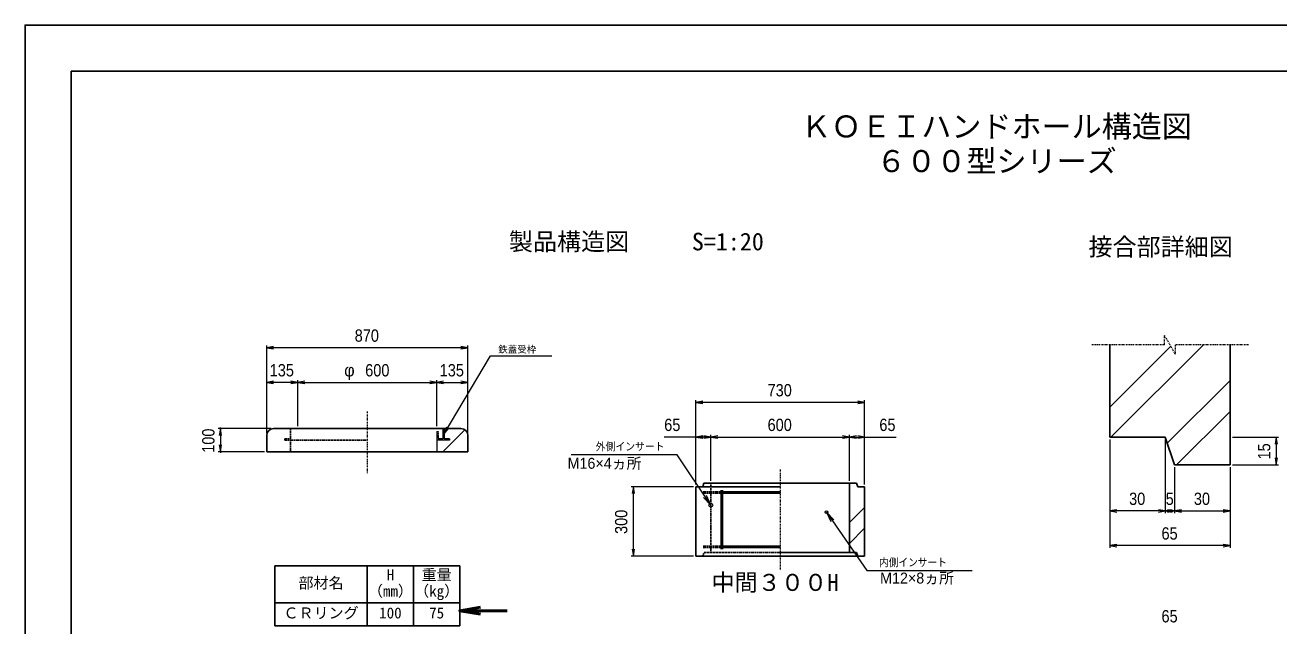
# Model space of a CAD drawing. Units: millimetres, scale not verified. Extents: x -210 to 210, y -148 to 148.
# Drawn here: x -210 to 61.1, y 18.5 to 148.5 of the extents above; entities that cross this region are included whole.
import ezdxf
from ezdxf.enums import TextEntityAlignment as Align

# ---------------------------------------------------------------- set-up
doc = ezdxf.new("R2010")
doc.units = ezdxf.units.MM
doc.linetypes.add('USER1', pattern=[12.95, 6.35, -3.175, 0.25, -3.175])
doc.linetypes.add('USER2', pattern=[4.7625, 3.175, -1.5875])
doc.layers.add('0-0', color=7, linetype='Continuous')
for name, color, linetype, lineweight in [('0-1_0', 9, 'Continuous', 25), ('0-2_dims', 2, 'Continuous', 13), ('0-3_pen1実線', 4, 'Continuous', 13), ('0-4_pen2実線', 3, 'Continuous', 13), ('0-5_pen3実線', 7, 'Continuous', 25), ('0-6_pen4実線', 6, 'Continuous', 25), ('0-7_pen1一点', 4, 'USER1', 13), ('0-8_pen2破線', 3, 'USER2', 25), ('0-A_鉄筋 1', 7, 'Continuous', 50), ('0-B_鉄筋 2', 7, 'USER2', 50)]:
    doc.layers.add(name, color=color, linetype=linetype, lineweight=lineweight)
doc.styles.add('ＭＳ ゴシック', font='')
doc.styles.add('ＭＳ Ｐゴシック', font='')
doc.styles.get('ＭＳ ゴシック').set_extended_font_data('MS Gothic')
doc.styles.get('ＭＳ Ｐゴシック').set_extended_font_data('MS PGothic')

# ---------------------------------------------------------------- blocks, each defined once
blk = doc.blocks.new('部分図 1')
at = {"layer": '0-1_0'}
blk.add_lwpolyline([(0, 0), (8400, 0), (8400, 5940), (0, 5940)], close=True, dxfattribs=at)
at = {"layer": '0-2_dims'}
for p, q in [((1044.75, 4173.38), (1044.75, 4553.33)), ((1914.75, 4543.33), (1044.75, 4543.33)), ((1914.75, 4173.38), (1914.75, 4553.33)), ((1044.75, 4173.38), (1044.75, 4403.33)), ((1179.75, 4393.33), (1044.75, 4393.33)), ((1179.75, 4203.38), (1179.75, 4403.33)), ((1179.75, 4203.38), (1179.75, 4403.33)), ((1179.75, 4393.33), (1779.75, 4393.33)), ((1779.75, 4203.38), (1779.75, 4403.33)), ((1779.75, 4203.38), (1779.75, 4403.33)), ((1779.75, 4393.33), (1914.75, 4393.33)), ((1914.75, 4173.38), (1914.75, 4403.33)), ((2900, 3952), (2900, 4316.95)), ((3630, 4306.95), (2900, 4306.95)), ((3630, 3952), (3630, 4316.95)), ((1064.75, 4193.38), (834.81, 4193.38)), ((844.81, 4193.38), (844.81, 4197.93)), ((844.81, 4193.38), (844.81, 4093.38)), ((2900, 3952), (2900, 4166.95)), ((2965, 3967), (2965, 4166.95)), ((2965, 3967), (2965, 4166.95)), ((2965, 4156.95), (3565, 4156.95)), ((3565, 3967), (3565, 4166.95)), ((3565, 3967), (3565, 4166.95)), ((3630, 3952), (3630, 4166.95)), ((4690, 4146.23), (4690, 3826.95)), ((4690, 4146.23), (4690, 3676.95)), ((4930, 4146.23), (4930, 3826.95)), ((4930, 4146.23), (4930, 3826.95)), ((5220, 4156.23), (5420.05, 4156.23)), ((5410.05, 4156.23), (5410.05, 4036.23)), ((1034.75, 4093.38), (834.81, 4093.38)), ((844.81, 4093.38), (844.81, 4088.83)), ((4970, 4026.23), (4970, 3826.95)), ((4970, 4026.23), (4970, 3826.95)), ((5210, 4026.23), (5210, 3826.95)), ((5210, 4026.23), (5210, 3676.95)), ((5220, 4036.23), (5420.05, 4036.23)), ((2890, 3942), (2620.06, 3942)), ((2630.06, 3642), (2630.06, 3942)), ((4930, 3836.95), (4690, 3836.95)), ((4970, 3836.95), (4930, 3836.95)), ((4970, 3836.95), (5210, 3836.95)), ((5210, 3686.95), (4690, 3686.95)), ((2890, 3642), (2620.06, 3642))]:
    blk.add_line(p, q, dxfattribs=at)
at = {"layer": '0-2_dims', "lineweight": 18}
for p, q in [((2042.95, 4508.36), (2277.26, 4508.36)), ((2775.07, 4080.38), (2360.76, 4080.38)), ((3684.54, 3578.62), (4095.52, 3578.62))]:
    blk.add_line(p, q, dxfattribs=at)
at = {"layer": '0-2_dims', "lineweight": 50}
blk.add_line((1879.75, 3404.91), (2084, 3404.91), dxfattribs=at)
at = {"layer": '0-2_dims'}
for points in [[(1074.75, 4548.33), (1044.75, 4543.33), (1074.75, 4538.33)], [(1811.75, 4171.38), (2012.95, 4508.36), (2042.95, 4508.36)], [(1884.75, 4538.33), (1914.75, 4543.33), (1884.75, 4548.33)], [(1074.75, 4398.33), (1044.75, 4393.33), (1074.75, 4388.33)], [(1149.75, 4388.33), (1179.75, 4393.33), (1149.75, 4398.33)], [(1209.75, 4398.33), (1179.75, 4393.33), (1209.75, 4388.33)], [(1749.75, 4388.33), (1779.75, 4393.33), (1749.75, 4398.33)], [(1809.75, 4398.33), (1779.75, 4393.33), (1809.75, 4388.33)], [(1884.75, 4388.33), (1914.75, 4393.33), (1884.75, 4398.33)], [(2930, 4311.95), (2900, 4306.95), (2930, 4301.95)], [(3600, 4301.95), (3630, 4306.95), (3600, 4311.95)], [(849.81, 4163.38), (844.81, 4193.38), (839.81, 4163.38)], [(1822.84, 4199.7), (1811.75, 4171.38), (1831.43, 4194.57)], [(839.81, 4123.38), (844.81, 4093.38), (849.81, 4123.38)], [(2965, 4156.95), (2900, 4156.95), (2763.6, 4156.95)], [(2930, 4161.95), (2900, 4156.95), (2930, 4151.95)], [(2935, 4151.95), (2965, 4156.95), (2935, 4161.95)], [(2995, 4161.95), (2965, 4156.95), (2995, 4151.95)], [(3535, 4151.95), (3565, 4156.95), (3535, 4161.95)], [(3595, 4161.95), (3565, 4156.95), (3595, 4151.95)], [(3565, 4156.95), (3630, 4156.95), (3766.4, 4156.95)], [(3600, 4151.95), (3630, 4156.95), (3600, 4161.95)], [(5415.05, 4126.23), (5410.05, 4156.23), (5405.05, 4126.23)], [(2965, 3862), (2820.07, 4080.38), (2775.07, 4080.38)], [(5405.05, 4066.23), (5410.05, 4036.23), (5415.05, 4066.23)], [(2635.06, 3912), (2630.06, 3942), (2625.06, 3912)], [(2933.87, 3895.35), (2965, 3862), (2946.37, 3903.64)], [(3496.7, 3799.2), (3465, 3832), (3484.35, 3790.69)], [(3465, 3832), (3639.54, 3578.62), (3684.54, 3578.62)], [(4720, 3841.95), (4690, 3836.95), (4720, 3831.95)], [(4900, 3831.95), (4930, 3836.95), (4900, 3841.95)], [(4960, 3841.95), (4930, 3836.95), (4960, 3831.95)], [(4940, 3831.95), (4970, 3836.95), (4940, 3841.95)], [(5000, 3841.95), (4970, 3836.95), (5000, 3831.95)], [(5180, 3831.95), (5210, 3836.95), (5180, 3841.95)], [(4720, 3691.95), (4690, 3686.95), (4720, 3681.95)], [(5180, 3681.95), (5210, 3686.95), (5180, 3691.95)], [(2625.06, 3672), (2630.06, 3642), (2635.06, 3672)]]:
    blk.add_lwpolyline(points, dxfattribs=at)
at = {"layer": '0-2_dims', "lineweight": 50}
blk.add_lwpolyline([(1969.75, 3419.91), (1879.75, 3404.91), (1969.75, 3389.91)], dxfattribs=at)
at = {"layer": '0-3_pen1実線'}
for p, q in [((4690, 4555.3), (4690.94, 4556.23)), ((4695.05, 4156.23), (5095.05, 4556.23)), ((4690, 4285.89), (4953.79, 4549.67)), ((4938.61, 4130.39), (5210, 4401.78)), ((4979.16, 4036.23), (5210, 4267.07)), ((1806.24, 4093.38), (1901.2, 4188.35)), ((1811.75, 4188.7), (1816.44, 4193.38)), ((3565, 3786.59), (3630, 3851.59)), ((3565, 3696.79), (3630, 3761.79))]:
    blk.add_line(p, q, dxfattribs=at)
at = {"layer": '0-4_pen2実線'}
for p, q in [((1779.75, 4180.88), (1779.75, 4143.38)), ((1779.75, 4180.88), (1785.75, 4180.88)), ((1805.75, 4193.38), (1805.75, 4149.38)), ((1811.75, 4193.38), (1811.75, 4149.38)), ((1835.75, 4143.38), (1779.75, 4143.38)), ((1779.75, 4143.38), (1779.75, 4093.38)), ((1805.75, 4149.38), (1785.75, 4149.38)), ((1835.75, 4149.38), (1811.75, 4149.38)), ((1835.75, 4149.38), (1835.75, 4143.38))]:
    blk.add_line(p, q, dxfattribs=at)
at = {"layer": '0-4_pen2実線', "linetype": 'USER2'}
blk.add_line((1785.75, 4180.88), (1785.75, 4149.38), dxfattribs=at)
at = {"layer": '0-4_pen2実線'}
for centre, radius in [((2965, 3862), 8), ((3465, 3832), 6)]:
    blk.add_circle(centre, radius, dxfattribs=at)
at = {"layer": '0-5_pen3実線'}
for p, q in [((4690, 4556.23), (4690, 4156.23)), ((5210, 4556.23), (5210, 4036.23)), ((1074.75, 4193.38), (1884.75, 4193.38)), ((1044.75, 4163.38), (1044.75, 4093.38)), ((1914.75, 4163.38), (1914.75, 4093.38)), ((4930, 4156.23), (4690, 4156.23)), ((4970, 4036.23), (4930, 4156.23)), ((1044.75, 4093.38), (1914.75, 4093.38)), ((4970, 4036.23), (5210, 4036.23)), ((2900, 3942), (2900, 3642)), ((2900, 3942), (3265, 3942)), ((2930, 3942), (2935, 3957)), ((3595, 3957), (2935, 3957)), ((3565, 3957), (3565, 3657)), ((3600, 3942), (3595, 3957)), ((3600, 3942), (3630, 3942)), ((3630, 3942), (3630, 3642)), ((2900, 3642), (3630, 3642)), ((3595, 3657), (3265, 3657)), ((3600, 3642), (3595, 3657)), ((1479.75, 3599.91), (1479.75, 3339.91)), ((1679.75, 3599.91), (1679.75, 3339.91)), ((1079.75, 3439.91), (1879.75, 3439.91))]:
    blk.add_line(p, q, dxfattribs=at)
for centre, start, end in [((1074.75, 4163.38), 90, 180), ((1884.75, 4163.38), 0, 90)]:
    blk.add_arc(centre, 30, start, end, dxfattribs=at)
at = {"layer": '0-6_pen4実線'}
for p, q in [((1079.75, 3599.91), (1879.75, 3599.91)), ((1079.75, 3599.91), (1079.75, 3339.91)), ((1879.75, 3599.91), (1879.75, 3339.91)), ((1079.75, 3339.91), (1879.75, 3339.91))]:
    blk.add_line(p, q, dxfattribs=at)
blk.add_lwpolyline([(200, 200), (8200, 200), (8200, 5740), (200, 5740)], close=True, dxfattribs=at)
at = {"layer": '0-7_pen1一点'}
for p, q in [((4926.91, 4556.23), (4610, 4556.23)), ((4926.91, 4556.23), (4926.91, 4596.23)), ((4973.09, 4516.23), (4926.91, 4596.23)), ((5290, 4556.23), (4973.09, 4556.23)), ((4973.09, 4556.23), (4973.09, 4516.23)), ((1479.75, 4267.45), (1479.75, 3999.83)), ((3265, 4015.72), (3265, 3580.53))]:
    blk.add_line(p, q, dxfattribs=at)
at = {"layer": '0-8_pen2破線'}
for p, q in [((1147.75, 4193.38), (1147.75, 4093.38)), ((1123.75, 4149.38), (1147.75, 4149.38)), ((1123.75, 4149.38), (1123.75, 4143.38)), ((1123.75, 4143.38), (1479.75, 4143.38)), ((2965, 3957), (2965, 3657)), ((2930, 3642), (2935, 3657)), ((3265, 3657), (2935, 3657))]:
    blk.add_line(p, q, dxfattribs=at)
at = {"layer": '0-A_鉄筋 1'}
for p, q in [((3012.5, 3927), (3012.5, 3672)), ((3012.5, 3917), (3265, 3917)), ((3012.5, 3682), (3265, 3682))]:
    blk.add_line(p, q, dxfattribs=at)
at = {"layer": '0-B_鉄筋 2'}
for p, q in [((3012.5, 3917), (2932.5, 3917)), ((3012.5, 3682), (2932.5, 3682))]:
    blk.add_line(p, q, dxfattribs=at)
at = {"layer": '0-2_dims', "color": 7, "style": 'ＭＳ Ｐゴシック', "width": 0.9}
for s, height, p in [('870', 53.32, (1425.21, 4553.33)), ('135', 53.32, (1057.71, 4403.33)), ('600', 53.32, (1470.66, 4403.33)), ('135', 53.32, (1792.71, 4403.33)), ('730', 53.32, (3210.45, 4316.95)), ('65', 53.32, (2763.6, 4166.95)), ('600', 53.32, (3210.45, 4166.95)), ('65', 53.32, (3693.67, 4166.95)), ('外側インサート', 33.79, (2467.22, 4088.9)), ('30', 53.32, (4773.64, 3846.95)), ('5', 53.32, (4931.82, 3846.95)), ('30', 53.32, (5053.64, 3846.95)), ('65', 53.32, (4913.64, 3696.95)), ('内側インサート', 34.13, (3692.39, 3587.07)), ('65', 53.32, (4913.64, 3338.69))]:
    blk.add_text(s, height=height, dxfattribs=at).set_placement(p, align=Align.BOTTOM_LEFT)
at = {"layer": '0-2_dims', "color": 7}
for s, height, style, p in [('鉄蓋受枠', 29.4, 'ＭＳ Ｐゴシック', (2045.81, 4512.72)), ('φ', 53.32, 'ＭＳ Ｐゴシック', (1379.75, 4403.33)), ('M16×4ヵ所', 47.21, 'ＭＳ Ｐゴシック', (2345.88, 4005.55)), ('中間３００H', 73.31, 'ＭＳ ゴシック', (2968, 3469)), ('M12×8ヵ所', 47.21, 'ＭＳ Ｐゴシック', (3697.02, 3508.81))]:
    blk.add_text(s, height=height, dxfattribs=dict(at, style=style)).set_placement(p, align=Align.BOTTOM_LEFT)
at = {"layer": '0-2_dims', "color": 7, "style": 'ＭＳ Ｐゴシック', "width": 0.9}
for s, p in [('100', (834.81, 4088.83)), ('15', (5400.05, 4059.87)), ('300', (2620.06, 3737.45))]:
    blk.add_text(s, height=53.32, rotation=90, dxfattribs=at).set_placement(p, align=Align.BOTTOM_LEFT)
at = {"layer": '0-5_pen3実線', "style": 'ＭＳ ゴシック'}
for s, height, p in [('\u3000製品構造図\u3000', 76.24, (1988, 4942.01)), ('S=1:20', 76.24, (2883.1, 4942.01)), ('\u3000接合部詳細図\u3000', 76.24, (4494, 4919.16)), ('H', 47.65, (1563.51, 3522.41)), ('重量', 47.64, (1714.77, 3522.42)), ('部材名', 47.65, (1182.27, 3487.41)), ('（mm）', 47.66, (1482.24, 3452.41)), ('（kg）', 47.66, (1682.24, 3452.41)), ('ＣＲリング', 47.64, (1117.29, 3357.42)), ('100', 47.65, (1531.01, 3357.41)), ('75', 47.63, (1747.27, 3357.43))]:
    blk.add_text(s, height=height, dxfattribs=at).set_placement(p, align=Align.BOTTOM_LEFT)
at = {"layer": '0-6_pen4実線', "style": 'ＭＳ ゴシック'}
for s, p in [('\u3000ＫＯＥＩハンドホール構造図\u3000', (3225.03, 5425)), ('６００型シリーズ', (3680.04, 5275))]:
    blk.add_text(s, height=95.3, dxfattribs=at).set_placement(p, align=Align.BOTTOM_LEFT)

msp = doc.modelspace()

# ---------------------------------------------------------------- block references
at = {"layer": '0-0', "xscale": 0.05, "yscale": 0.05}
msp.add_blockref('部分図 1', (-210, -148.5), dxfattribs=at)

doc.saveas('drawing.dxf')
